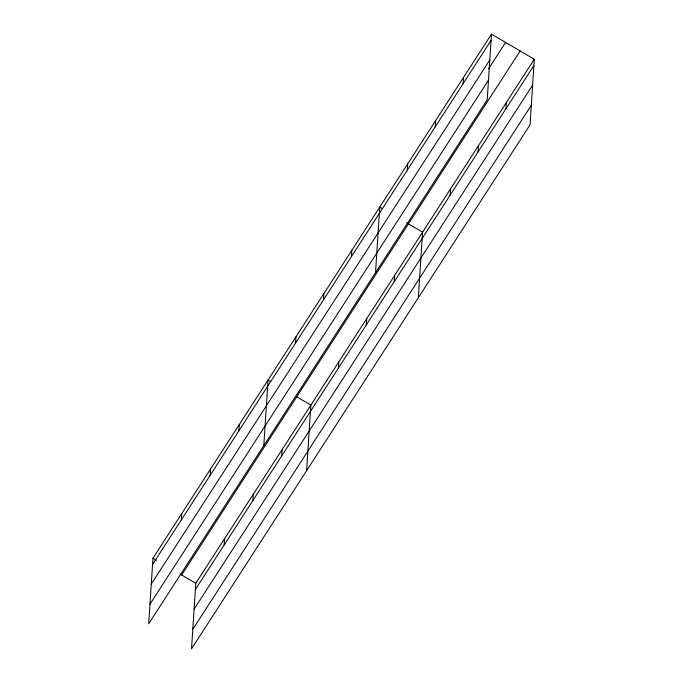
<?xml version="1.0" encoding="UTF-8"?>
<svg xmlns="http://www.w3.org/2000/svg" width="683" height="683" viewBox="0 0 683 683"><rect width="100%" height="100%" fill="white"/><g stroke="black" fill="none" stroke-linecap="round" stroke-linejoin="round"><path stroke-width="1.02" d="M491.47 34.15L152.958 558.182L148.715 623.75L487.227 99.727L491.47 34.15L534.285 59.25L530.042 124.818L191.53 648.85L195.773 583.273L534.285 59.25M181.319 519.925L181.729 513.633M210.099 475.385L210.501 469.093M224.144 545.025L224.545 538.733M238.871 430.836L239.272 424.553M252.915 500.477L253.325 494.193M263.809 445.581L268.052 380.013L270.699 381.558M281.686 455.937L282.096 449.645M295.568 343.062L295.978 336.779M306.624 470.681L310.867 405.104L296.738 396.823M323.494 299.837L323.904 293.545M338.392 368.163L338.794 361.87M351.421 256.603L351.83 250.311M366.319 324.929L366.72 318.645M375.513 272.654L379.757 207.077L382.403 208.631M394.245 281.695L394.646 275.411M407.281 170.135L407.683 163.843M418.337 297.754L422.581 232.177L406.624 222.829M435.208 126.901L435.609 120.618M450.097 195.236L450.507 188.943M463.134 83.668L463.535 77.384M478.023 152.002L478.433 145.71M505.949 108.768L506.359 102.476M152.548 564.465L491.06 40.442M151.284 584.033L489.796 60.002M488.499 68.898L505.599 42.431M149.978 604.19L488.49 80.159M181.644 574.992L520.156 50.969M195.364 589.566L533.875 65.534M194.1 609.125L532.612 85.102M192.802 629.282L531.306 105.259M152.958 558.182L156.492 560.248M179.825 573.925L195.773 583.273"/></g></svg>
